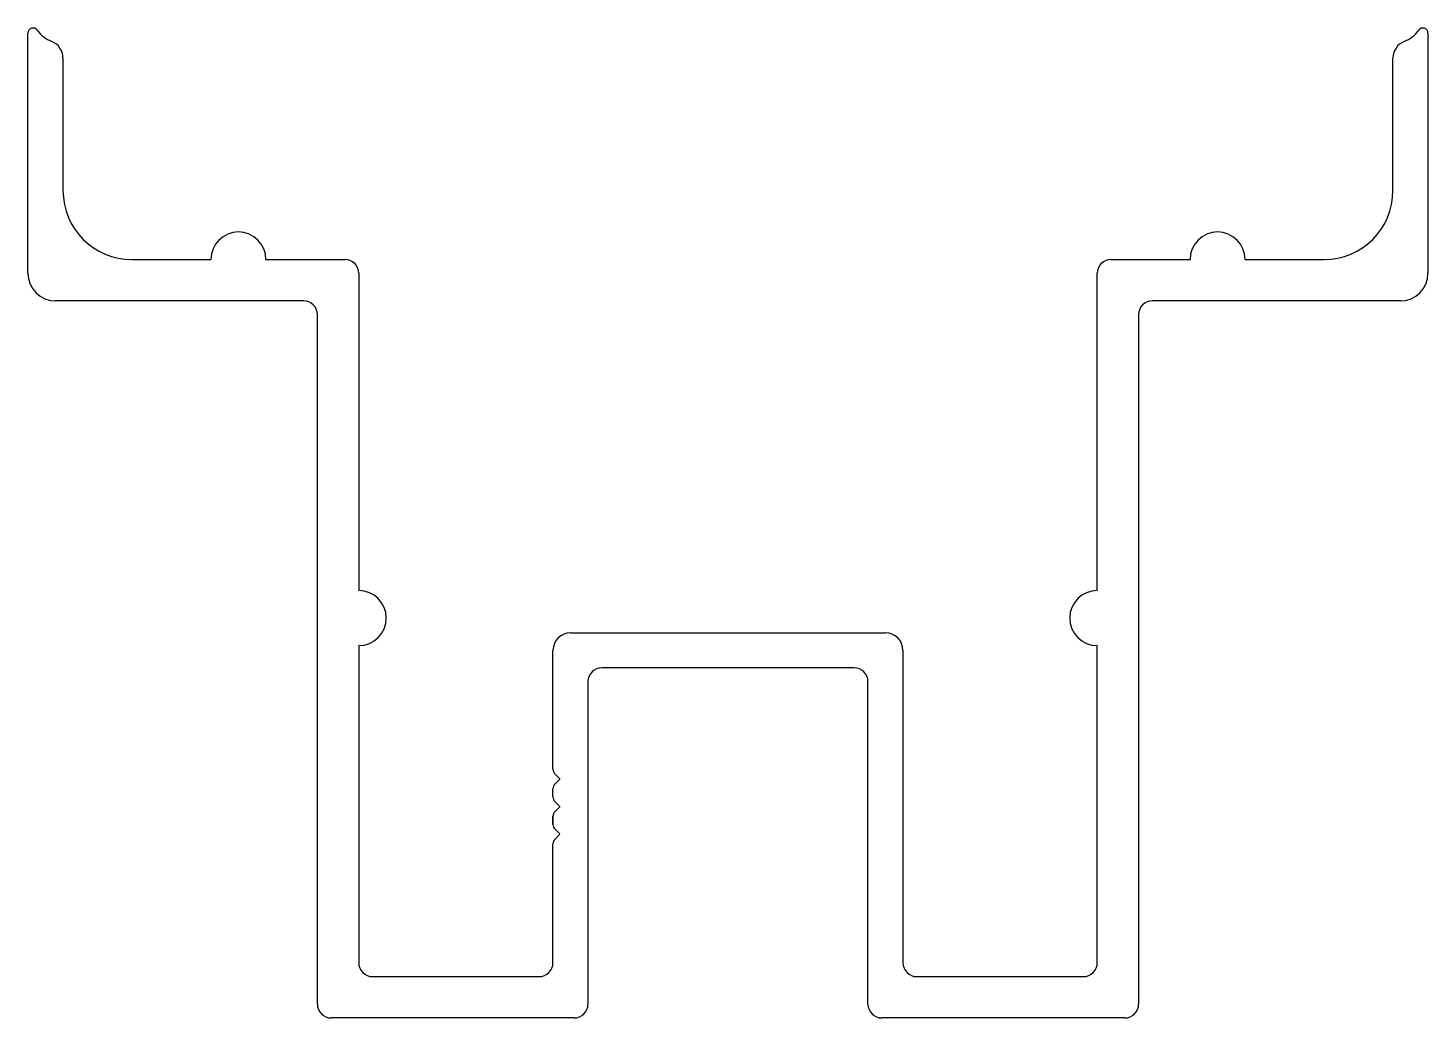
# Model space of a CAD drawing. Extents: x -25.4 to 25.4, y 6.5 to 42.4.
import ezdxf

# ---------------------------------------------------------------- set-up
doc = ezdxf.new("R2010")
doc.units = 0
doc.layers.add('1', color=7, linetype='CONTINUOUS')

msp = doc.modelspace()

# ---------------------------------------------------------------- linework, layer by layer
at = {"layer": '1', "linetype": 'CONTINUOUS'}
for p, q in [((-25.384, 33.512), (-25.384, 42.224)), ((25.416, 42.224), (25.416, 33.512)), ((24.549, 41.919), (24.549, 41.919)), ((-24.114, 41.327), (-24.114, 36.512)), ((24.146, 36.512), (24.146, 41.327)), ((-21.614, 34.012), (-18.749, 34.012)), ((-16.749, 34.012), (-13.884, 34.012)), ((13.916, 34.012), (16.781, 34.012)), ((18.781, 34.012), (21.646, 34.012)), ((-13.384, 33.512), (-13.384, 22.007)), ((13.416, 22.007), (13.416, 33.512)), ((-15.384, 32.512), (-24.384, 32.512)), ((24.416, 32.512), (15.416, 32.512)), ((-14.884, 7.002), (-14.884, 32.012)), ((14.916, 32.012), (14.916, 7.002)), ((-5.699, 20.472), (0.016, 20.472)), ((0.016, 20.472), (5.731, 20.472)), ((-13.384, 20.007), (-13.384, 8.502)), ((-6.334, 15.523), (-6.334, 19.837)), ((6.366, 19.837), (6.366, 8.502)), ((13.416, 8.502), (13.416, 20.007)), ((0.016, 19.202), (-4.564, 19.202)), ((4.596, 19.202), (0.016, 19.202)), ((-5.064, 18.702), (-5.064, 7.002)), ((5.096, 7.002), (5.096, 18.702)), ((-6.09, 15.175), (-6.261, 15.347)), ((-6.334, 14.523), (-6.334, 14.816)), ((-6.261, 14.993), (-6.09, 15.164)), ((-6.09, 14.175), (-6.261, 14.347)), ((-6.334, 13.523), (-6.334, 13.816)), ((-6.334, 13.816), (-6.334, 13.523)), ((-6.334, 13.523), (-6.334, 13.816)), ((-6.334, 13.816), (-6.334, 13.523)), ((-6.334, 13.523), (-6.334, 13.816)), ((-6.261, 13.993), (-6.09, 14.164)), ((-6.09, 13.176), (-6.261, 13.347)), ((-6.334, 8.502), (-6.334, 12.816)), ((-6.334, 12.816), (-6.334, 12.816)), ((-6.334, 12.816), (-6.334, 12.816)), ((-6.261, 12.993), (-6.09, 13.164)), ((-12.884, 8.002), (-6.834, 8.002)), ((6.866, 8.002), (12.916, 8.002)), ((-5.564, 6.502), (-14.384, 6.502)), ((14.416, 6.502), (5.596, 6.502))]:
    msp.add_line(p, q, dxfattribs=at)
for centre, radius, start, end in [((-25.198, 42.224), 0.186, 35.4441, 180), ((-24.088, 43.014), 1.177, 215.4441, 248.6058), ((24.12, 43.014), 1.177, 291.3942, 324.5559), ((25.23, 42.224), 0.186, 0, 144.5559), ((-24.749, 41.327), 0.635, 0, 68.6058), ((24.781, 41.327), 0.635, 111.3942, 180), ((-21.614, 36.512), 2.5, 180, 270), ((21.646, 36.512), 2.5, 270, 0), ((-17.749, 34.012), 1, 90, 180), ((-17.749, 34.012), 1, 360, 90), ((17.781, 34.012), 1, 90, 180), ((17.781, 34.012), 1, 0, 90), ((-13.884, 33.512), 0.5, 0, 90), ((13.916, 33.512), 0.5, 90, 180), ((-24.384, 33.512), 1, 180, 270), ((24.416, 33.512), 1, 270, 360), ((-15.384, 32.012), 0.5, 360, 90), ((15.416, 32.012), 0.5, 90, 180), ((-13.384, 21.007), 1, 0, 90), ((13.416, 21.007), 1, 90, 180), ((-13.384, 21.007), 1, 270, 0), ((13.416, 21.007), 1, 180, 270), ((-5.699, 19.837), 0.635, 90, 180), ((5.731, 19.837), 0.635, 0, 90), ((-4.564, 18.702), 0.5, 90, 180), ((4.596, 18.702), 0.5, 0, 90), ((-6.084, 15.523), 0.25, 180, 225), ((-6.084, 14.816), 0.25, 135, 180), ((-6.095, 15.17), 0.008, 315, 45), ((-6.084, 14.523), 0.25, 180, 225), ((-6.084, 13.816), 0.25, 135, 180), ((-6.095, 14.17), 0.008, 315, 45), ((-6.084, 13.523), 0.25, 180, 225), ((-6.084, 12.816), 0.25, 135, 180), ((-6.095, 13.17), 0.008, 315, 45), ((-12.884, 8.502), 0.5, 180, 270), ((-6.834, 8.502), 0.5, 270, 0), ((6.866, 8.502), 0.5, 180, 270), ((12.916, 8.502), 0.5, 270, 0), ((-14.384, 7.002), 0.5, 180, 270), ((-5.564, 7.002), 0.5, 270, 360), ((5.596, 7.002), 0.5, 180, 270), ((14.416, 7.002), 0.5, 270, 360)]:
    msp.add_arc(centre, radius, start, end, dxfattribs=at)

doc.saveas('drawing.dxf')
